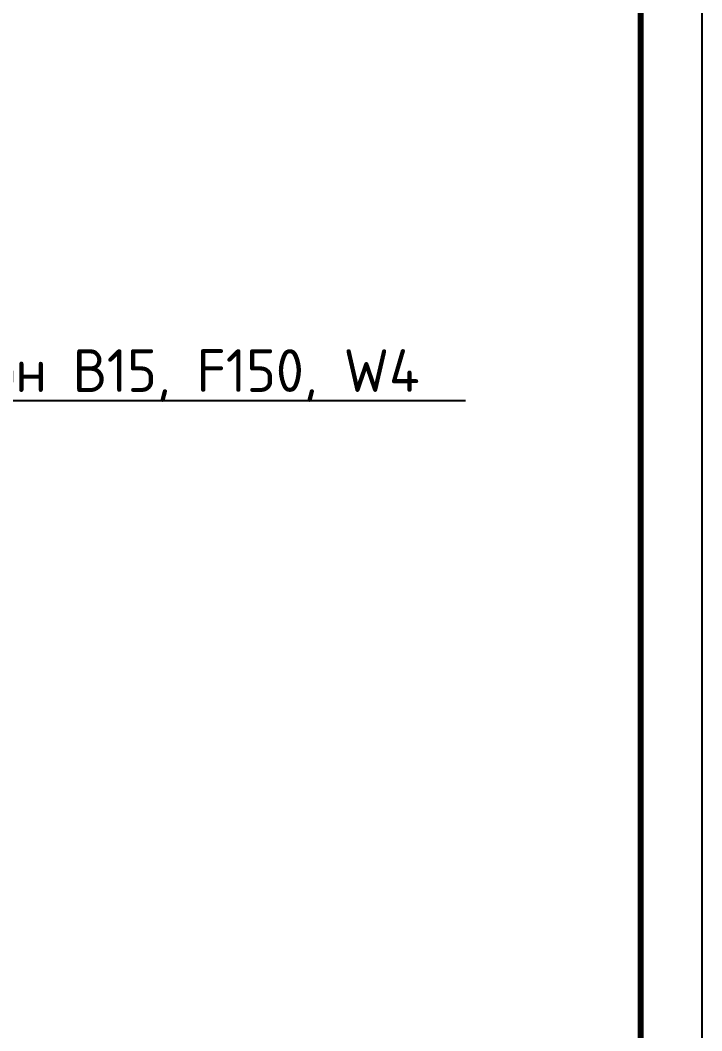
# Model space of a CAD drawing. Header units: millimetres. Extents: x 1601 to 14530, y 1157 to 3820.
# Drawn here: x 8218.1 to 8273.9, y 2908.4 to 2991.2 of the extents above; entities that cross this region are included whole.
import ezdxf
from ezdxf import colors
from ezdxf.entities.mleader import LeaderData, LeaderLine
from ezdxf.enums import TextEntityAlignment as Align
from ezdxf.math import Vec2, Vec3

# ---------------------------------------------------------------- set-up
doc = ezdxf.new("R2010")
doc.units = ezdxf.units.MM
doc.layers.add('Размеры на чертеже', color=250, linetype='Continuous', lineweight=25)
doc.styles.add('GOST', font='GOST Common.ttf')

# ---------------------------------------------------------------- blocks, each defined once
blk = doc.blocks.new('*U427')
blk.add_lwpolyline([(0, 0), (420, 0), (420, -297), (0, -297)], close=True)
at = {"const_width": 0.5}
blk.add_lwpolyline([(20, -5), (415, -5), (415, -292), (20, -292)], close=True, dxfattribs=at)
at = {"style": 'GOST'}
blk.add_attdef('РАЗРАБОТАЛ', text='', height=2.5, dxfattribs=at).set_placement((250.501, -264.224), align=Align.MIDDLE_LEFT)
blk.add_attdef('ПРОВЕРИЛ', (250.749, -270.729), '', height=2.5, dxfattribs=at)
at = {"style": 'GOST', "flags": 8}
for tag, p in [('ЛИСТ', (387.603, -271.867)), ('ЛИСТОВ', (405.299, -271.865)), ('ФОРМАТ', (380.972, -294.745))]:
    blk.add_attdef(tag, text='', height=3, dxfattribs=at).set_placement(p, align=Align.MIDDLE_CENTER)
blk.add_attdef('ИМЯ_ЧЕРТЕЖА_001', (321.53, -284.988), '', height=3, dxfattribs=at)
blk = doc.blocks.new('_DotSmall')
at = {"color": 0, "linetype": 'ByBlock', "const_width": 0.5}
blk.add_lwpolyline([(-0.0625, 0, 1), (0.0625, 0, 1)], format="xyb", close=True, dxfattribs=at)

msp = doc.modelspace()

# ---------------------------------------------------------------- block references
msp.add_blockref('*U427', (7853.9325, 3122.5891))

# ---------------------------------------------------------------- leaders
at = {"layer": 'Размеры на чертеже'}
ml = msp.add_multileader_mtext('Standard', dxfattribs=at)
ml.set_content('\\A1;{\\C7;Бетон В15, F150, W4}', color=256, style='GOST')
ml.set_leader_properties()
ml.set_arrow_properties(name='DOTSMALL')
ml.build(insert=Vec2(0, 0))
ml.multileader.update_dxf_attribs({"text_left_attachment_type": 5, "text_right_attachment_type": 5, "dogleg_length": 1, "arrow_head_size": 2})
ctx = ml.context
ctx.base_point, ctx.char_height, ctx.arrow_head_size, ctx.plane_origin = Vec3(8206.2855, 2960.0718), 3.5, 2, Vec3(8228.6033, 2985.3313)
ctx.left_attachment, ctx.right_attachment = 5, 5
notes = []
notes.append((ctx, [(0, (1, 1, 0), (8205.2855, 2960.0718), (1, 0), 1, [(0, [(8187.8886, 2950.6769)], 0, [])])]))
ctx.mtext.insert, ctx.mtext.flow_direction = Vec3(8208.2855, 2964.2718), 5
for ctx, leaders in notes:
    for number, flags, end, landing, length, lines in leaders:
        leader = LeaderData()
        leader.index, (leader.has_last_leader_line, leader.has_dogleg_vector, leader.attachment_direction) = number, flags
        leader.last_leader_point, leader.dogleg_vector, leader.dogleg_length = Vec3(end), Vec3(landing), length
        for number, points, colour, breaks in lines:
            line = LeaderLine()
            line.index, line.vertices, line.color, line.breaks = number, Vec3.list(points), colors.encode_raw_color(colour), breaks
            leader.lines.append(line)
        ctx.leaders.append(leader)

doc.saveas('drawing.dxf')
